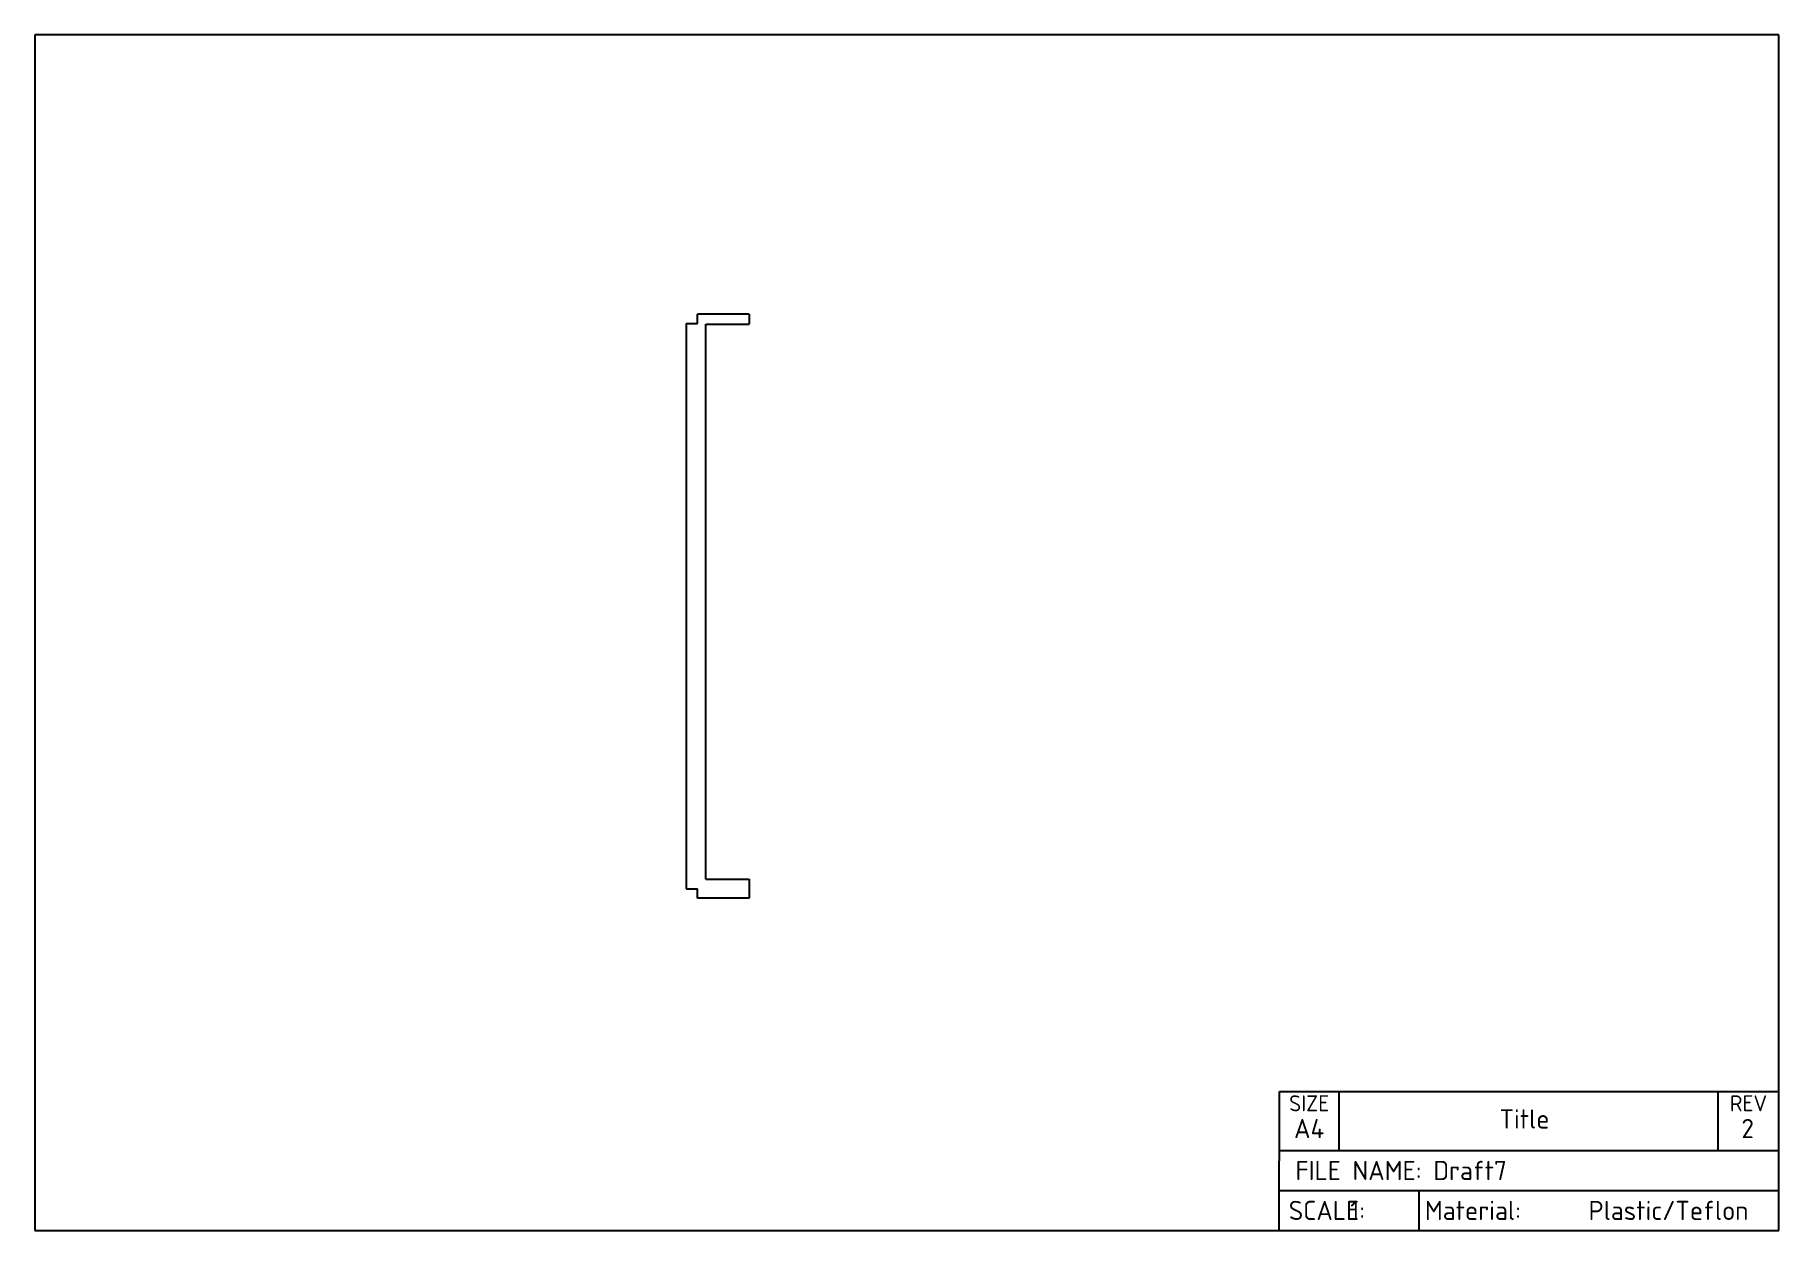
# Model space of a CAD drawing. Header units: millimetres. Extents: x 10 to 287, y 7 to 200.
import ezdxf
from ezdxf.entities.mleader import LeaderData, LeaderLine
from ezdxf.math import Vec2, Vec3

# ---------------------------------------------------------------- set-up
doc = ezdxf.new("R2010")
doc.units = ezdxf.units.MM
doc.layers.add('BASESUPPORT', color=7, linetype='Continuous')
doc.layers.add('Default', color=7, linetype='Continuous')

# ---------------------------------------------------------------- blocks, each defined once
blk = doc.blocks.new('_DOT')
at = {"color": 0}
blk.add_line((0, 0), (-1, 0), dxfattribs=at)
at = {"color": 0, "const_width": 0.333}
blk.add_lwpolyline([(-0.1665, 0, 1), (0.1665, 0, 1)], format="xyb", close=True, dxfattribs=at)
blk = doc.blocks.new('SE')
at = {"layer": 'BASESUPPORT', "color": 7, "linetype": 'Continuous'}
for p, q in [((123.43, 155.62), (115.23, 155.62)), ((115.23, 154.12), (115.23, 155.62)), ((123.43, 155.62), (123.43, 154.02)), ((113.43, 154.12), (113.43, 64.3)), ((113.43, 154.12), (115.23, 154.12)), ((116.57, 154.02), (123.43, 154.02)), ((116.57, 65.8), (116.57, 154.02)), ((113.43, 64.3), (115.23, 64.3)), ((115.23, 62.8), (115.23, 64.3)), ((116.57, 65.8), (123.43, 65.8)), ((123.43, 65.8), (123.43, 62.8)), ((123.43, 62.8), (115.23, 62.8))]:
    blk.add_line(p, q, dxfattribs=at)

msp = doc.modelspace()

# ---------------------------------------------------------------- linework, layer by layer
at = {"layer": 'Default', "color": 7, "linetype": 'Continuous'}
for p, q in [((287, 200), (10, 200)), ((10, 200), (10, 10)), ((287, 10), (287, 200)), ((207.62, 10), (207.69, 32.08)), ((207.66, 32.07), (287.03, 32.07)), ((217.15, 22.7), (217.15, 32.1)), ((277.35, 22.7), (277.35, 32.1)), ((207.62, 22.7), (287, 22.7)), ((207.62, 16.35), (287, 16.35)), ((229.85, 10), (229.85, 16.35)), ((10, 10), (287, 10))]:
    msp.add_line(p, q, dxfattribs=at)

# ---------------------------------------------------------------- block references
at = {"layer": 'Default'}
msp.add_blockref('SE', (0, 0), dxfattribs=at)

# ---------------------------------------------------------------- texts
for s, insert, char_height, width, attachment_point in [('{\\fSolid Edge ISO|b0||i0||c0|p34;\\C7;\\H2.54;\\W1.;SIZE}', (212.39, 31.47), 2.54, 9.525, 2), ('{\\fSolid Edge ISO|b0||i0||c0|p34;\\C7;\\H2.54;\\W1.;REV}', (282.17, 31.47), 2.54, 9.652, 2), ('{\\fSolid Edge ISO|b1||i0||c0|p34;\\C7;\\H3.048;\\W1.;A4}', (212.39, 26.19), 3.048, 9.525, 5), ('{\\fSolid Edge ISO|b0||i0||c0|p34;\\C7;\\H3.048;\\W1.;SCALE:}', (209.15, 13.18), 3.048, 20.701, 4), ('{\\fSolid Edge ISO|b0||i0||c0|p34;\\C7;\\H3.048;\\W1.;Material:}', (230.77, 13.18), 3.048, 23.876, 4)]:
    msp.add_mtext(s, dxfattribs=dict(at, insert=insert, char_height=char_height, width=width, attachment_point=attachment_point))

# ---------------------------------------------------------------- leaders
at = {"layer": 'Default', "color": 7, "linetype": 'Continuous'}
ml = msp.add_multileader_mtext('Standard', dxfattribs=at)
ml.set_content('{\\pxsm0.9;\\fSolid Edge ISO|b0||i0||c0|p34;\\W1.;Title\\P}', color=256)
ml.set_leader_properties()
ml.set_arrow_properties(name='DOT')
ml.build(insert=Vec2(0, 0))
ml.multileader.update_dxf_attribs({"leader_type": 0, "dogleg_length": 0, "arrow_head_size": 3.05})
ctx = ml.context
ctx.base_point, ctx.char_height, ctx.arrow_head_size, ctx.landing_gap_size = Vec3(241.38, 27.71), 3.048, 3.05, 1.07
ctx.text_align_type = 1
ctx.mtext.insert, ctx.mtext.alignment = Vec3(246.6, 29.24), 2
ml = msp.add_multileader_mtext('Standard', dxfattribs=at)
ml.set_content('{\\pxsm0.9;\\fSolid Edge ISO|b0||i0||c0|p34;\\W1.;2\\P}', color=256)
ml.set_leader_properties()
ml.set_arrow_properties(name='DOT')
ml.build(insert=Vec2(0, 0))
ml.multileader.update_dxf_attribs({"leader_type": 0, "dogleg_length": 0, "arrow_head_size": 3.05})
ctx = ml.context
ctx.base_point, ctx.char_height, ctx.arrow_head_size, ctx.landing_gap_size = Vec3(279.24, 26.19), 3.048, 3.05, 1.07
ctx.text_align_type = 1
ctx.mtext.insert, ctx.mtext.alignment = Vec3(282.04, 27.72), 2
ml = msp.add_multileader_mtext('Standard', dxfattribs=at)
ml.set_content('{\\pxsm0.9;\\fSolid Edge ISO|b0||i0||c0|p34;\\W1.;FILE NAME: Draft7\\P}', color=256)
ml.set_leader_properties()
ml.set_arrow_properties(name='DOT')
ml.build(insert=Vec2(0, 0))
ml.multileader.update_dxf_attribs({"leader_type": 0, "dogleg_length": 0, "arrow_head_size": 3.05})
ctx = ml.context
ctx.base_point, ctx.char_height, ctx.arrow_head_size, ctx.landing_gap_size = Vec3(208.22, 19.52), 3.048, 3.05, 1.07
ctx.mtext.insert = Vec3(210.22, 21.05)
ml = msp.add_multileader_mtext('Standard', dxfattribs=at)
ml.set_content('{\\pxsm0.9;\\fSolid Edge ISO|b0||i0||c0|p34;\\W1.;1\\P}', color=256)
ml.set_leader_properties()
ml.set_arrow_properties(name='DOT')
ml.build(insert=Vec2(0, 0))
ml.multileader.update_dxf_attribs({"leader_type": 0, "dogleg_length": 0, "arrow_head_size": 3.05})
ctx = ml.context
ctx.base_point, ctx.char_height, ctx.arrow_head_size, ctx.landing_gap_size = Vec3(216.92, 13.16), 3.048, 3.05, 1.07
ctx.mtext.insert = Vec3(218.92, 14.69)
ml = msp.add_multileader_mtext('Standard', dxfattribs=at)
ml.set_content('{\\pxsm0.9;\\fSolid Edge ISO|b0||i0||c0|p34;\\W1.;Plastic/Teflon\\P}', color=256)
ml.set_leader_properties()
ml.set_arrow_properties(name='DOT')
ml.build(insert=Vec2(0, 0))
ml.multileader.update_dxf_attribs({"leader_type": 0, "dogleg_length": 0, "arrow_head_size": 3.05})
ctx = ml.context
ctx.base_point, ctx.char_height, ctx.arrow_head_size, ctx.landing_gap_size = Vec3(254.77, 13.17), 3.048, 3.05, 1.07
ctx.mtext.insert = Vec3(256.77, 14.7)

doc.saveas('drawing.dxf')
